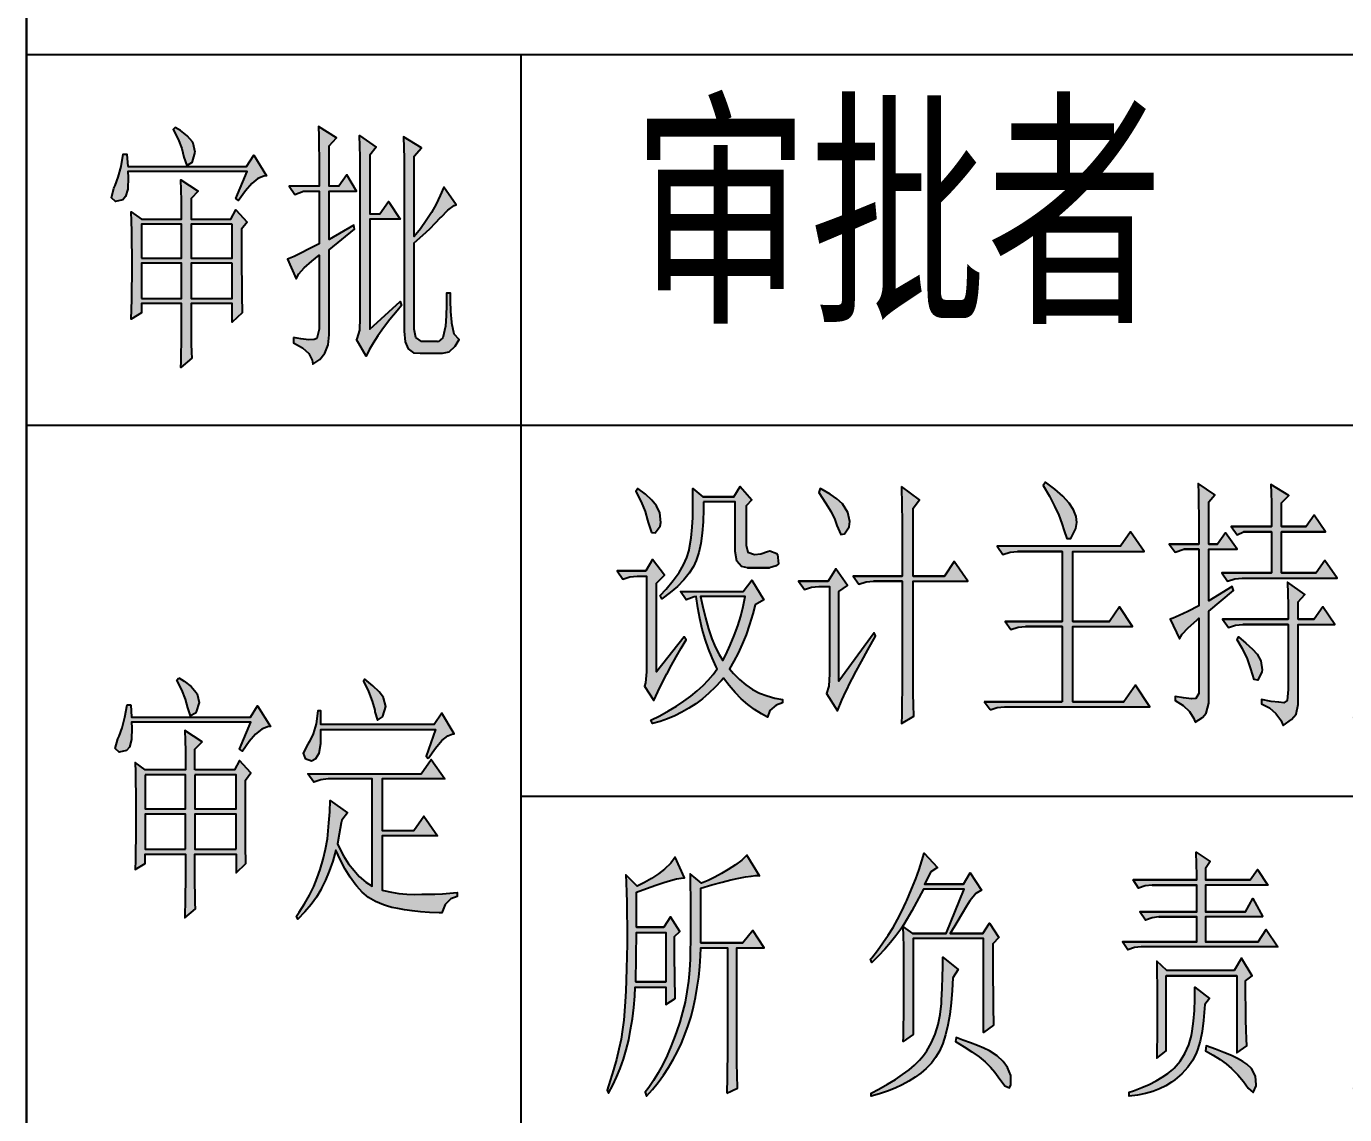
# Model space of a CAD drawing. Header units: inches. Extents: x -1371 to 1516, y -1511 to 602.
# Drawn here: x 665.93 to 687.27, y 42.53 to 60.13 of the extents above; entities that cross this region are included whole.
import ezdxf

# ---------------------------------------------------------------- set-up
doc = ezdxf.new("R2010")
doc.units = ezdxf.units.IN
doc.layers.add('1', color=7, linetype='Continuous')
doc.layers.add('PUB_TEXT', color=7, linetype='Continuous')
doc.styles.add('宋体', font='SimSun.ttf', dxfattribs={"width": 0.7})

msp = doc.modelspace()

# ---------------------------------------------------------------- hatches: boundary and pattern name
at = {"layer": '1'}
h = msp.add_hatch(color=7, dxfattribs=at)
h.paths.add_polyline_path([(676.184, 52.264), (676.133, 52.375), (676.056, 52.468), (675.952, 52.564), (675.83, 52.658), (675.796, 52.608), (675.883, 52.441), (675.946, 52.288), (675.987, 52.146), (675.993, 52.108), (676.048, 51.947), (676.11, 51.941), (676.189, 52.05), (676.203, 52.108)])
h.paths.add_polyline_path([(675.97, 49.691), (675.951, 49.514), (675.935, 49.458), (676.087, 49.225), (676.151, 49.366), (676.222, 49.511), (676.299, 49.66), (676.308, 49.674), (676.372, 49.8), (676.447, 49.934), (676.531, 50.077), (676.611, 50.208), (676.576, 50.258), (676.133, 49.691), (676.133, 51.125), (676.261, 51.258), (676.063, 51.508), (675.959, 51.324), (675.492, 51.324), (675.586, 51.191), (675.701, 51.23), (675.818, 51.241), (675.97, 51.241)])
h.paths.add_polyline_path([(676.659, 51.665), (676.623, 51.544), (676.569, 51.425), (676.495, 51.3), (676.402, 51.168), (676.288, 51.03), (676.192, 50.924), (676.215, 50.875), (676.35, 50.973), (676.469, 51.074), (676.572, 51.179), (676.658, 51.286), (676.728, 51.396), (676.774, 51.491), (676.815, 51.62), (676.848, 51.768), (676.872, 51.935), (676.887, 52.119), (676.891, 52.322), (676.89, 52.441), (677.403, 52.441), (677.403, 51.641), (677.429, 51.484), (677.505, 51.396), (677.601, 51.375), (677.961, 51.376), (678.067, 51.404), (678.103, 51.441), (678.091, 51.589), (678.08, 51.608), (677.966, 51.651), (677.928, 51.641), (677.818, 51.6), (677.718, 51.591), (677.608, 51.627), (677.579, 51.741), (677.579, 52.375), (677.671, 52.474), (677.485, 52.691), (677.38, 52.525), (676.879, 52.525), (676.716, 52.658), (676.716, 52.48), (676.716, 52.302), (676.716, 52.191), (676.71, 52.031), (676.691, 51.857)])
h.paths.add_polyline_path([(677.69, 50.628), (677.729, 50.775), (677.87, 50.858), (677.671, 51.174), (677.532, 50.991), (676.518, 50.991), (676.611, 50.858), (676.741, 50.905), (676.774, 50.908), (676.8, 50.727), (676.832, 50.552), (676.872, 50.383), (676.917, 50.221), (676.971, 50.066), (677.03, 49.917), (677.095, 49.774), (677.112, 49.742), (677.045, 49.649), (676.968, 49.558), (676.883, 49.47), (676.789, 49.384), (676.686, 49.3), (676.575, 49.217), (676.454, 49.137), (676.325, 49.058), (676.186, 48.982), (676.04, 48.908), (676.063, 48.858), (676.187, 48.89), (676.309, 48.932), (676.428, 48.98), (676.543, 49.037), (676.656, 49.102), (676.766, 49.175), (676.873, 49.257), (676.978, 49.346), (677.079, 49.442), (677.179, 49.548), (677.217, 49.591), (677.308, 49.47), (677.403, 49.359), (677.502, 49.257), (677.606, 49.165), (677.714, 49.083), (677.828, 49.011), (677.928, 48.958), (677.967, 49.068), (678.067, 49.151), (678.172, 49.191), (678.172, 49.242), (678.043, 49.265), (677.919, 49.301), (677.8, 49.348), (677.686, 49.408), (677.578, 49.48), (677.476, 49.565), (677.378, 49.662), (677.31, 49.742), (677.384, 49.863), (677.453, 49.996), (677.518, 50.14), (677.58, 50.292), (677.637, 50.455)])
h.paths.add_polyline_path([(677.446, 50.436), (677.389, 50.28), (677.324, 50.123), (677.251, 49.965), (677.205, 49.875), (677.143, 49.97), (677.084, 50.087), (677.028, 50.226), (676.974, 50.385), (676.922, 50.566), (676.873, 50.767), (676.844, 50.908), (677.566, 50.908), (677.535, 50.751), (677.493, 50.594)], flags=16)
h.paths.add_polyline_path([(679.051, 52.488), (678.942, 52.566), (678.814, 52.64), (678.778, 52.658), (678.755, 52.591), (678.868, 52.428), (678.955, 52.282), (679.015, 52.155), (679.047, 52.057), (679.112, 51.915), (679.174, 51.924), (679.248, 52.039), (679.257, 52.125), (679.227, 52.272), (679.14, 52.408)])
h.paths.add_polyline_path([(678.93, 51.074), (678.93, 49.658), (678.917, 49.46), (678.883, 49.341), (679.058, 49.058), (679.13, 49.232), (679.195, 49.373), (679.221, 49.424), (679.25, 49.485), (679.297, 49.578), (679.363, 49.702), (679.448, 49.859), (679.551, 50.048), (679.673, 50.269), (679.676, 50.274), (679.653, 50.324), (679.082, 49.541), (679.082, 50.991), (679.221, 51.091), (679.035, 51.358), (678.906, 51.158), (678.429, 51.158), (678.523, 51.025), (678.639, 51.063), (678.755, 51.074)])
h.paths.add_polyline_path([(680.282, 52.341), (680.387, 52.474), (680.096, 52.691), (680.098, 52.598), (680.1, 52.481), (680.102, 52.34), (680.104, 52.176), (680.105, 51.988), (680.106, 51.777), (680.107, 51.542), (680.107, 51.284), (680.107, 51.241), (679.315, 51.241), (679.407, 51.108), (679.524, 51.146), (679.641, 51.158), (680.107, 51.158), (680.107, 49.674), (680.106, 49.545), (680.105, 49.389), (680.102, 49.206), (680.099, 48.995), (680.096, 48.858), (680.293, 48.975), (680.288, 49.155), (680.284, 49.334), (680.282, 49.509), (680.282, 49.591), (680.282, 51.158), (681.168, 51.158), (680.946, 51.474), (680.794, 51.241), (680.282, 51.241)])
h.paths.add_polyline_path([(682.693, 52.093), (682.729, 51.974), (682.774, 51.847), (682.834, 51.851), (682.908, 51.987), (682.915, 52.008), (682.934, 52.106), (682.923, 52.207), (682.881, 52.312), (682.809, 52.421), (682.707, 52.532), (682.575, 52.647), (682.426, 52.758), (682.391, 52.707), (682.49, 52.534), (682.574, 52.374), (682.642, 52.227)])
h.paths.add_polyline_path([(684.022, 51.641), (683.801, 51.958), (683.638, 51.724), (681.645, 51.724), (681.738, 51.591), (681.854, 51.629), (681.971, 51.641), (682.694, 51.641), (682.694, 50.508), (681.774, 50.508), (681.866, 50.375), (681.983, 50.413), (682.1, 50.424), (682.694, 50.424), (682.694, 49.208), (681.436, 49.208), (681.528, 49.075), (681.645, 49.113), (681.762, 49.125), (684.116, 49.125), (683.883, 49.475), (683.696, 49.208), (682.868, 49.208), (682.868, 50.424), (683.836, 50.424), (683.626, 50.741), (683.463, 50.508), (682.868, 50.508), (682.868, 51.641)])
h.paths.add_polyline_path([(685.071, 52.441), (685.165, 52.557), (684.897, 52.741), (684.9, 52.575), (684.903, 52.405), (684.906, 52.229), (684.907, 52.047), (684.908, 51.86), (684.908, 51.758), (684.43, 51.758), (684.524, 51.625), (684.664, 51.674), (684.908, 51.674), (684.908, 50.758), (684.728, 50.669), (684.59, 50.602), (684.494, 50.56), (684.442, 50.541), (684.593, 50.225), (684.639, 50.3), (684.733, 50.401), (684.873, 50.528), (684.908, 50.558), (684.908, 49.341), (684.861, 49.258), (684.79, 49.255), (684.658, 49.269), (684.524, 49.291), (684.524, 49.225), (684.655, 49.148), (684.756, 49.052), (684.826, 48.937), (684.85, 48.875), (684.968, 48.951), (685.025, 49.024), (685.067, 49.184), (685.071, 49.258), (685.071, 50.674), (685.468, 51.008), (685.445, 51.074), (685.071, 50.841), (685.071, 51.674), (685.526, 51.674), (685.34, 51.941), (685.211, 51.758), (685.071, 51.758)])
h.paths.add_polyline_path([(686.085, 52.042), (685.432, 52.042), (685.526, 51.908), (685.631, 51.958), (686.085, 51.958), (686.085, 51.291), (685.281, 51.291), (685.374, 51.158), (685.49, 51.197), (685.607, 51.208), (687.146, 51.208), (686.947, 51.491), (686.808, 51.291), (686.248, 51.291), (686.248, 51.958), (686.959, 51.958), (686.772, 52.224), (686.644, 52.042), (686.248, 52.042), (686.248, 52.425), (686.365, 52.542), (686.074, 52.724), (686.078, 52.588), (686.082, 52.424), (686.085, 52.229)])
h.paths.add_polyline_path([(686.517, 50.458), (687.11, 50.458), (686.913, 50.741), (686.772, 50.541), (686.517, 50.541), (686.517, 50.824), (686.622, 50.941), (686.342, 51.142), (686.347, 50.956), (686.351, 50.778), (686.353, 50.605), (686.353, 50.541), (685.293, 50.541), (685.386, 50.407), (685.502, 50.447), (685.619, 50.458), (686.353, 50.458), (686.353, 49.408), (686.335, 49.228), (686.284, 49.191), (686.204, 49.198), (686.078, 49.214), (685.922, 49.242), (685.922, 49.174), (686.05, 49.109), (686.155, 49.019), (686.234, 48.907), (686.271, 48.825), (686.405, 48.92), (686.481, 49.006), (686.514, 49.165), (686.517, 49.242)])
h.paths.add_polyline_path([(685.91, 49.871), (685.852, 49.975), (685.775, 50.06), (685.67, 50.157), (685.549, 50.258), (685.526, 50.208), (685.617, 50.063), (685.688, 49.919), (685.739, 49.774), (685.747, 49.742), (685.803, 49.566), (685.864, 49.558), (685.93, 49.692), (685.933, 49.725)], flags=17)
h.paths.add_polyline_path([(688.737, 51.869), (688.743, 51.958), (688.764, 51.743), (688.787, 51.541), (688.811, 51.35), (688.836, 51.173), (688.863, 51.008), (688.891, 50.855), (688.92, 50.715), (688.94, 50.625), (688.983, 50.457), (689.032, 50.294), (689.086, 50.136), (689.147, 49.983), (689.215, 49.834), (689.278, 49.708), (689.352, 49.569), (689.432, 49.436), (689.516, 49.309), (689.607, 49.187), (689.702, 49.072), (689.791, 48.975), (689.863, 49.091), (689.964, 49.168), (690.091, 49.205), (690.117, 49.208), (690.117, 49.291), (690.006, 49.324), (689.897, 49.376), (689.791, 49.449), (689.688, 49.542), (689.587, 49.656), (689.489, 49.789), (689.488, 49.791), (689.406, 49.913), (689.329, 50.042), (689.258, 50.181), (689.191, 50.328), (689.131, 50.483), (689.077, 50.648), (689.027, 50.82), (689.022, 50.841), (688.985, 50.988), (688.951, 51.143), (688.92, 51.303), (688.892, 51.47), (688.867, 51.644), (688.845, 51.826), (688.825, 52.013), (688.809, 52.208), (688.801, 52.324), (688.906, 52.491), (688.567, 52.707), (688.567, 52.531), (688.563, 52.354), (688.557, 52.177), (688.55, 52), (688.54, 51.823), (688.528, 51.646), (688.514, 51.469), (688.498, 51.292), (688.486, 51.174), (688.463, 50.981), (688.434, 50.797), (688.399, 50.621), (688.36, 50.453), (688.314, 50.294), (688.263, 50.143), (688.206, 50.001), (688.148, 49.875), (688.079, 49.745), (688.002, 49.621), (687.919, 49.501), (687.83, 49.386), (687.733, 49.274), (687.63, 49.168), (687.521, 49.067), (687.404, 48.969), (687.39, 48.958), (687.425, 48.891), (687.541, 48.973), (687.653, 49.06), (687.758, 49.154), (687.86, 49.253), (687.957, 49.359), (688.05, 49.471), (688.137, 49.589), (688.195, 49.674), (688.283, 49.818), (688.361, 49.965), (688.431, 50.112), (688.491, 50.263), (688.541, 50.416), (688.583, 50.571), (688.602, 50.657), (688.626, 50.798), (688.649, 50.95), (688.67, 51.112), (688.689, 51.284), (688.707, 51.468), (688.723, 51.663)])
h = msp.add_hatch(color=7, dxfattribs=at)
h.paths.add_polyline_path([(671.256, 46.256), (671.172, 46.371), (671.092, 46.498), (671.016, 46.644), (670.943, 46.808), (670.891, 46.629), (670.834, 46.464), (670.774, 46.319), (670.711, 46.191), (670.698, 46.165), (670.625, 46.048), (670.539, 45.928), (670.44, 45.81), (670.325, 45.69), (670.302, 45.74), (670.346, 45.803), (670.435, 45.938), (670.516, 46.076), (670.583, 46.217), (670.641, 46.358), (670.688, 46.493), (670.737, 46.66), (670.774, 46.824), (670.805, 46.991), (670.828, 47.249), (670.841, 47.429), (670.849, 47.609), (671.131, 47.408), (671.037, 47.291), (671.026, 47.246), (670.993, 47.067), (670.967, 46.908), (670.987, 46.861), (671.063, 46.715), (671.146, 46.584), (671.235, 46.475), (671.318, 46.381), (671.425, 46.287), (671.527, 46.225), (671.527, 47.958), (670.815, 47.958), (670.698, 47.945), (670.583, 47.908), (670.49, 48.041), (672.319, 48.041), (672.483, 48.273), (672.705, 47.958), (671.691, 47.958), (671.691, 47.124), (672.202, 47.124), (672.366, 47.358), (672.588, 47.04), (671.691, 47.04), (671.691, 46.157), (671.714, 46.152), (671.84, 46.126), (671.962, 46.105), (672.087, 46.092), (672.21, 46.089), (672.332, 46.092), (672.413, 46.092), (672.543, 46.094), (672.668, 46.102), (672.788, 46.11), (672.903, 46.123), (672.903, 46.058), (672.804, 46.019), (672.71, 45.925), (672.658, 45.792), (672.611, 45.792), (672.455, 45.8), (672.309, 45.81), (672.176, 45.823), (672.053, 45.839), (671.944, 45.86), (671.845, 45.881), (671.759, 45.907), (671.712, 45.922), (671.584, 45.975), (671.47, 46.042), (671.368, 46.126), (671.282, 46.225)])
h.paths.add_polyline_path([(672.436, 48.291), (672.551, 48.456), (672.655, 48.578), (672.752, 48.656), (672.835, 48.69), (672.856, 48.69), (672.658, 49.024), (672.53, 48.841), (670.698, 48.841), (670.698, 49.058), (670.651, 49.058), (670.62, 48.852), (670.573, 48.688), (670.516, 48.562), (670.49, 48.523), (670.411, 48.375), (670.443, 48.291), (670.544, 48.252), (670.617, 48.291), (670.669, 48.375), (670.696, 48.534), (670.698, 48.758), (672.554, 48.758), (672.4, 48.325)])
h.paths.add_polyline_path([(668.66, 48.106), (668.66, 48.44), (668.775, 48.557), (668.496, 48.74), (668.501, 48.583), (668.506, 48.411), (668.506, 48.106), (667.855, 48.106), (667.691, 48.224), (667.696, 48.07), (667.698, 47.906), (667.701, 47.726), (667.704, 47.533), (667.704, 47.179), (667.701, 46.991), (667.698, 46.814), (667.696, 46.644), (667.691, 46.491), (667.855, 46.59), (667.855, 46.741), (668.506, 46.741), (668.506, 46.287), (668.504, 46.1), (668.501, 45.938), (668.499, 45.8), (668.496, 45.709), (668.671, 45.857), (668.665, 45.951), (668.663, 46.089), (668.66, 46.266), (668.66, 46.741), (669.325, 46.741), (669.325, 46.441), (669.486, 46.59), (669.484, 46.676), (669.481, 46.788), (669.478, 46.928), (669.478, 47.098), (669.476, 47.296), (669.476, 47.94), (669.567, 48.057), (669.382, 48.258), (669.301, 48.106)])
h.paths.add_polyline_path([(668.66, 48.023), (668.66, 47.473), (669.325, 47.473), (669.325, 48.023)], flags=16)
h.paths.add_polyline_path([(667.855, 48.023), (667.855, 47.473), (668.506, 47.473), (668.506, 48.023)], flags=16)
h.paths.add_polyline_path([(669.325, 46.824), (669.325, 47.39), (668.66, 47.39), (668.66, 46.824)], flags=16)
h.paths.add_polyline_path([(668.506, 46.824), (668.506, 47.39), (667.855, 47.39), (667.855, 46.824)], flags=16)
h.paths.add_polyline_path([(667.62, 49.157), (667.633, 48.959), (669.557, 48.959), (669.674, 49.141), (669.882, 48.807), (669.835, 48.802), (669.742, 48.763), (669.643, 48.682), (669.538, 48.565), (669.429, 48.409), (669.382, 48.44), (669.567, 48.875), (667.633, 48.875), (667.639, 48.784), (667.633, 48.594), (667.599, 48.474), (667.553, 48.419), (667.435, 48.39), (667.37, 48.45), (667.412, 48.607), (667.433, 48.648), (667.482, 48.787), (667.526, 48.956), (667.563, 49.157)])
h.paths.add_polyline_path([(668.402, 49.592), (668.488, 49.54), (668.598, 49.454), (668.681, 49.357), (668.694, 49.336), (668.728, 49.193), (668.681, 49.042), (668.671, 49.021), (668.59, 48.977), (668.543, 49.107), (668.509, 49.248), (668.449, 49.402), (668.368, 49.558)])
h.paths.add_polyline_path([(671.701, 48.974), (671.751, 49.131), (671.714, 49.271), (671.712, 49.274), (671.644, 49.368), (671.542, 49.467), (671.41, 49.574), (671.386, 49.54), (671.47, 49.373), (671.529, 49.217), (671.569, 49.073), (671.574, 49.042), (671.615, 48.909), (671.694, 48.961)])
h = msp.add_hatch(color=7, dxfattribs=at)
h.paths.add_polyline_path([(676.424, 45.25), (676.424, 45.408), (676.51, 45.491), (676.359, 45.725), (676.25, 45.558), (675.807, 45.558), (675.807, 46.124), (675.97, 46.187), (676.117, 46.24), (676.247, 46.283), (676.359, 46.317), (676.454, 46.34), (676.53, 46.354), (676.586, 46.357), (676.434, 46.691), (676.361, 46.596), (676.262, 46.501), (676.164, 46.425), (676.047, 46.348), (675.938, 46.284), (675.838, 46.234), (675.817, 46.224), (675.634, 46.408), (675.64, 46.277), (675.645, 46.129), (675.649, 45.962), (675.652, 45.779), (675.655, 45.577), (675.656, 45.357), (675.656, 45.291), (675.651, 45.085), (675.647, 44.889), (675.64, 44.702), (675.632, 44.526), (675.623, 44.358), (675.612, 44.201), (675.601, 44.058), (675.582, 43.905), (675.556, 43.748), (675.523, 43.586), (675.482, 43.421), (675.436, 43.251), (675.382, 43.077), (675.33, 42.925), (675.353, 42.874), (675.422, 43.002), (675.485, 43.136), (675.543, 43.276), (675.594, 43.423), (675.64, 43.577), (675.68, 43.737), (675.712, 43.904), (675.74, 44.078), (675.762, 44.258), (675.778, 44.444), (675.786, 44.591), (676.283, 44.591), (676.283, 44.307), (676.434, 44.408), (676.431, 44.518), (676.428, 44.656), (676.426, 44.824), (676.424, 45.022)])
h.paths.add_polyline_path([(675.807, 45.475), (676.283, 45.475), (676.283, 44.674), (675.796, 44.674)], flags=16)
h.paths.add_polyline_path([(676.846, 46.191), (677.028, 46.243), (677.191, 46.288), (677.336, 46.324), (677.463, 46.353), (677.571, 46.375), (677.661, 46.388), (677.731, 46.395), (677.796, 46.393), (677.592, 46.724), (677.514, 46.645), (677.411, 46.567), (677.289, 46.491), (677.184, 46.427), (677.076, 46.369), (676.964, 46.318), (676.856, 46.274), (676.673, 46.425), (676.677, 46.237), (676.681, 46.053), (676.682, 45.871), (676.683, 45.693), (676.682, 45.517), (676.68, 45.344), (676.676, 45.173), (676.673, 45.041), (676.663, 44.862), (676.646, 44.687), (676.622, 44.516), (676.592, 44.348), (676.553, 44.184), (676.508, 44.024), (676.456, 43.867), (676.434, 43.808), (676.369, 43.64), (676.302, 43.484), (676.231, 43.338), (676.158, 43.204), (676.083, 43.08), (676.006, 42.968), (675.947, 42.891), (675.969, 42.825), (676.067, 42.934), (676.159, 43.048), (676.246, 43.167), (676.326, 43.29), (676.401, 43.417), (676.47, 43.548), (676.534, 43.684), (676.591, 43.823), (676.643, 43.967), (676.689, 44.116), (676.728, 44.269), (676.763, 44.425), (676.791, 44.587), (676.813, 44.752), (676.83, 44.922), (676.841, 45.097), (676.846, 45.225), (677.279, 45.225), (677.279, 43.791), (677.278, 43.626), (677.277, 43.456), (677.274, 43.278), (677.272, 43.095), (677.268, 42.905), (677.267, 42.874), (677.441, 42.958), (677.435, 43.17), (677.432, 43.353), (677.43, 43.508), (677.43, 43.558), (677.43, 45.225), (677.873, 45.225), (677.69, 45.507), (677.527, 45.308), (676.846, 45.308)])
h.paths.add_polyline_path([(680.287, 45.375), (681.423, 45.375), (681.423, 43.858), (681.585, 43.974), (681.583, 44.069), (681.58, 44.189), (681.578, 44.335), (681.577, 44.507), (681.576, 44.706), (681.575, 44.93), (681.575, 45.181), (681.575, 45.291), (681.672, 45.391), (681.52, 45.624), (681.412, 45.458), (680.882, 45.458), (680.989, 45.636), (681.077, 45.784), (681.149, 45.9), (681.202, 45.984), (681.206, 45.991), (681.301, 46.104), (681.39, 46.158), (681.206, 46.441), (681.099, 46.258), (680.47, 46.258), (680.568, 46.458), (680.676, 46.524), (680.46, 46.758), (680.425, 46.635), (680.38, 46.496), (680.325, 46.343), (680.259, 46.175), (680.182, 45.992), (680.167, 45.958), (680.103, 45.821), (680.033, 45.687), (679.958, 45.556), (679.879, 45.429), (679.795, 45.305), (679.707, 45.184), (679.614, 45.066), (679.594, 45.041), (679.616, 44.991), (679.725, 45.099), (679.825, 45.206), (679.919, 45.314), (680.005, 45.422), (680.083, 45.529), (680.116, 45.579), (680.187, 45.697), (680.262, 45.827), (680.337, 45.963), (680.414, 46.106), (680.449, 46.174), (681.109, 46.174), (680.817, 45.458), (680.276, 45.458), (680.125, 45.567), (680.128, 45.421), (680.131, 45.248), (680.134, 45.07), (680.135, 44.889), (680.135, 44.704), (680.135, 44.674), (680.135, 44.492), (680.134, 44.311), (680.132, 44.133), (680.129, 43.957), (680.126, 43.784), (680.124, 43.708), (680.287, 43.824)])
h.paths.add_polyline_path([(680.809, 43.817), (680.848, 43.973), (680.879, 44.145), (680.902, 44.334), (680.917, 44.538), (680.925, 44.741), (681.012, 44.875), (680.763, 45.074), (680.762, 44.924), (680.758, 44.757), (680.752, 44.573), (680.743, 44.372), (680.742, 44.324), (680.721, 44.148), (680.687, 43.984), (680.639, 43.83), (680.577, 43.686), (680.503, 43.558), (680.45, 43.482), (680.385, 43.406), (680.307, 43.329), (680.217, 43.252), (680.114, 43.175), (679.999, 43.097), (679.87, 43.019), (679.731, 42.94), (679.605, 42.874), (679.605, 42.825), (679.741, 42.864), (679.871, 42.908), (679.993, 42.956), (680.108, 43.009), (680.215, 43.068), (680.315, 43.131), (680.408, 43.199), (680.493, 43.272), (680.579, 43.358), (680.648, 43.449), (680.709, 43.555), (680.763, 43.678)])
h.paths.add_polyline_path([(681.644, 43.477), (681.52, 43.558), (681.426, 43.6), (681.323, 43.643), (681.211, 43.688), (681.089, 43.734), (680.979, 43.775), (680.969, 43.708), (681.109, 43.625), (681.236, 43.543), (681.35, 43.461), (681.449, 43.379), (681.536, 43.297), (681.608, 43.214), (681.661, 43.141), (681.77, 42.991), (681.841, 42.959), (681.866, 43.008), (681.866, 43.158), (681.813, 43.291), (681.742, 43.388)])
h.paths.add_polyline_path([(684.81, 43.408), (684.87, 43.532), (684.886, 43.575), (684.927, 43.715), (684.96, 43.874), (684.985, 44.049), (685.001, 44.244), (685.005, 44.307), (685.08, 44.408), (684.842, 44.591), (684.843, 44.396), (684.837, 44.212), (684.823, 44.04), (684.801, 43.879), (684.788, 43.808), (684.744, 43.656), (684.682, 43.518), (684.604, 43.393), (684.508, 43.281), (684.485, 43.258), (684.407, 43.192), (684.317, 43.131), (684.217, 43.072), (684.105, 43.016), (683.983, 42.964), (683.85, 42.914), (683.782, 42.891), (683.782, 42.825), (683.917, 42.843), (684.044, 42.87), (684.163, 42.903), (684.272, 42.945), (684.372, 42.994), (684.464, 43.051), (684.518, 43.092), (684.634, 43.188), (684.731, 43.294)])
h.paths.add_polyline_path([(685.686, 43.341), (685.62, 43.387), (685.536, 43.434), (685.434, 43.483), (685.315, 43.534), (685.178, 43.587), (685.026, 43.641), (685.016, 43.558), (685.139, 43.49), (685.251, 43.42), (685.35, 43.349), (685.437, 43.275), (685.438, 43.275), (685.541, 43.171), (685.632, 43.064), (685.708, 42.958), (685.787, 42.887), (685.836, 42.995), (685.838, 43.008), (685.827, 43.15), (685.759, 43.273)])
h.paths.add_polyline_path([(685.665, 44.691), (685.773, 44.775), (685.6, 45.058), (685.481, 44.858), (684.388, 44.858), (684.226, 45.008), (684.23, 44.812), (684.234, 44.627), (684.235, 44.455), (684.236, 44.294), (684.236, 44.275), (684.236, 44.125), (684.234, 43.96), (684.232, 43.78), (684.228, 43.585), (684.226, 43.442), (684.377, 43.558), (684.377, 44.775), (685.524, 44.775), (685.524, 43.525), (685.686, 43.641), (685.68, 43.755), (685.674, 43.896), (685.67, 44.061), (685.667, 44.253), (685.665, 44.47)])
h.paths.add_polyline_path([(685.016, 46.241), (686.022, 46.241), (685.859, 46.491), (685.74, 46.325), (685.016, 46.325), (685.016, 46.508), (685.092, 46.624), (684.864, 46.774), (684.871, 46.577), (684.874, 46.405), (684.875, 46.325), (683.847, 46.325), (683.933, 46.191), (684.041, 46.229), (684.15, 46.241), (684.875, 46.241), (684.875, 45.808), (683.955, 45.808), (684.042, 45.674), (684.15, 45.713), (684.258, 45.725), (684.875, 45.725), (684.875, 45.324), (683.673, 45.324), (683.76, 45.191), (683.868, 45.23), (683.976, 45.241), (686.185, 45.241), (686, 45.524), (685.87, 45.324), (685.016, 45.324), (685.016, 45.725), (685.946, 45.725), (685.783, 46.024), (685.665, 45.808), (685.016, 45.808)])
h.paths.add_polyline_path([(688.801, 46.324), (688.906, 46.491), (688.567, 46.707), (688.567, 46.531), (688.563, 46.354), (688.557, 46.177), (688.55, 46), (688.54, 45.823), (688.528, 45.646), (688.514, 45.469), (688.498, 45.292), (688.486, 45.174), (688.463, 44.981), (688.434, 44.797), (688.399, 44.621), (688.36, 44.453), (688.314, 44.294), (688.263, 44.143), (688.206, 44.001), (688.148, 43.875), (688.079, 43.745), (688.002, 43.621), (687.919, 43.501), (687.83, 43.386), (687.733, 43.274), (687.63, 43.168), (687.521, 43.067), (687.404, 42.969), (687.39, 42.958), (687.425, 42.891), (687.541, 42.973), (687.653, 43.06), (687.758, 43.154), (687.86, 43.253), (687.957, 43.359), (688.05, 43.471), (688.137, 43.589), (688.195, 43.674), (688.283, 43.818), (688.361, 43.965), (688.431, 44.112), (688.491, 44.263), (688.541, 44.416), (688.583, 44.571), (688.602, 44.657), (688.626, 44.798), (688.649, 44.95), (688.67, 45.112), (688.689, 45.284), (688.707, 45.468), (688.723, 45.663), (688.737, 45.869), (688.743, 45.958), (688.764, 45.743), (688.787, 45.541), (688.811, 45.35), (688.836, 45.173), (688.863, 45.008), (688.891, 44.855), (688.92, 44.715), (688.94, 44.625), (688.983, 44.457), (689.032, 44.294), (689.086, 44.136), (689.147, 43.983), (689.215, 43.834), (689.278, 43.708), (689.352, 43.569), (689.432, 43.436), (689.516, 43.309), (689.607, 43.187), (689.702, 43.072), (689.791, 42.975), (689.863, 43.091), (689.964, 43.168), (690.091, 43.205), (690.117, 43.208), (690.117, 43.291), (690.006, 43.324), (689.897, 43.376), (689.791, 43.449), (689.688, 43.542), (689.587, 43.656), (689.489, 43.789), (689.488, 43.791), (689.406, 43.913), (689.329, 44.042), (689.258, 44.181), (689.191, 44.328), (689.131, 44.483), (689.077, 44.648), (689.027, 44.82), (689.022, 44.841), (688.985, 44.988), (688.951, 45.143), (688.92, 45.303), (688.892, 45.47), (688.867, 45.644), (688.845, 45.826), (688.825, 46.013), (688.809, 46.208)])
at = {"layer": 'PUB_TEXT'}
h = msp.add_hatch(color=7, dxfattribs=at)
h.paths.add_polyline_path([(668.632, 58.245), (668.619, 58.266), (668.536, 58.363), (668.426, 58.449), (668.34, 58.501), (668.306, 58.467), (668.387, 58.31), (668.447, 58.159), (668.481, 58.016), (668.528, 57.886), (668.609, 57.93), (668.619, 57.951), (668.666, 58.102)])
h.paths.add_polyline_path([(669.612, 58.05), (669.495, 57.867), (667.572, 57.867), (667.559, 58.068), (667.501, 58.068), (667.465, 57.865), (667.42, 57.695), (667.371, 57.56), (667.35, 57.518), (667.308, 57.359), (667.373, 57.299), (667.491, 57.328), (667.538, 57.383), (667.572, 57.503), (667.577, 57.693), (667.572, 57.784), (669.505, 57.784), (669.32, 57.351), (669.367, 57.318), (669.477, 57.474), (669.581, 57.591), (669.68, 57.672), (669.774, 57.711), (669.821, 57.716)])
h.paths.add_polyline_path([(669.505, 56.966), (669.32, 57.166), (669.239, 57.018), (668.598, 57.018), (668.598, 57.351), (668.713, 57.466), (668.434, 57.651), (668.439, 57.492), (668.445, 57.32), (668.445, 57.018), (667.793, 57.018), (667.629, 57.132), (667.634, 56.981), (667.637, 56.815), (667.639, 56.635), (667.642, 56.444), (667.642, 56.087), (667.639, 55.9), (667.637, 55.723), (667.634, 55.556), (667.629, 55.399), (667.793, 55.501), (667.793, 55.65), (668.445, 55.65), (668.445, 55.196), (668.442, 55.008), (668.439, 54.847), (668.437, 54.709), (668.434, 54.618), (668.609, 54.766), (668.604, 54.863), (668.601, 54.998), (668.598, 55.175), (668.598, 55.65), (669.263, 55.65), (669.263, 55.35), (669.425, 55.501), (669.422, 55.584), (669.419, 55.697), (669.417, 55.837), (669.417, 56.007), (669.414, 56.205), (669.414, 56.851)])
h.paths.add_polyline_path([(669.263, 56.385), (668.598, 56.385), (668.598, 56.934), (669.263, 56.934)], flags=16)
h.paths.add_polyline_path([(669.263, 56.301), (669.263, 55.733), (668.598, 55.733), (668.598, 56.301)], flags=16)
h.paths.add_polyline_path([(668.445, 56.385), (667.793, 56.385), (667.793, 56.934), (668.445, 56.934)], flags=16)
h.paths.add_polyline_path([(668.445, 56.301), (668.445, 55.733), (667.793, 55.733), (667.793, 56.301)], flags=16)
h.paths.add_polyline_path([(671.244, 56.851), (671.231, 56.916), (670.834, 56.684), (670.834, 57.466), (671.277, 57.466), (671.116, 57.734), (670.988, 57.549), (670.834, 57.549), (670.834, 58.201), (670.952, 58.334), (670.66, 58.516), (670.665, 58.36), (670.668, 58.193), (670.67, 58.016), (670.67, 57.831), (670.673, 57.638), (670.673, 57.549), (670.183, 57.549), (670.277, 57.417), (670.415, 57.466), (670.673, 57.466), (670.673, 56.616), (670.509, 56.533), (670.373, 56.465), (670.264, 56.413), (670.183, 56.377), (670.159, 56.366), (670.3, 56.051), (670.344, 56.129), (670.428, 56.226), (670.55, 56.335), (670.673, 56.434), (670.673, 55.233), (670.634, 55.084), (670.589, 55.066), (670.503, 55.063), (670.373, 55.079), (670.253, 55.1), (670.253, 55.016), (670.399, 54.936), (670.501, 54.842), (670.556, 54.735), (670.566, 54.667), (670.681, 54.743), (670.761, 54.847), (670.814, 54.98), (670.834, 55.144), (670.834, 56.517)])
h.paths.add_polyline_path([(671.489, 57.018), (671.979, 57.018), (671.791, 57.299), (671.65, 57.101), (671.489, 57.101), (671.489, 58.05), (671.593, 58.183), (671.324, 58.368), (671.33, 58.198), (671.335, 58.024), (671.337, 57.841), (671.337, 55.418), (671.33, 55.217), (671.288, 55.081), (671.277, 55.066), (671.431, 54.8), (671.481, 54.902), (671.543, 55.011), (671.619, 55.128), (671.71, 55.256), (671.814, 55.392), (671.932, 55.535), (672.002, 55.616), (671.979, 55.683), (671.489, 55.233)])
h.paths.add_polyline_path([(672.346, 56.755), (672.461, 56.861), (672.554, 56.955), (672.63, 57.036), (672.643, 57.049), (672.753, 57.161), (672.857, 57.237), (672.888, 57.25), (672.69, 57.534), (672.63, 57.396), (672.562, 57.258), (672.487, 57.125), (672.403, 56.992), (672.309, 56.861), (672.21, 56.734), (672.21, 58.034), (672.328, 58.167), (672.036, 58.35), (672.046, 57.995), (672.049, 57.818), (672.049, 55.201), (672.062, 55.029), (672.111, 54.915), (672.2, 54.855), (672.304, 54.85), (672.667, 54.85), (672.776, 54.87), (672.872, 54.959), (672.935, 55.066), (672.854, 55.157), (672.818, 55.332), (672.818, 55.35), (672.802, 55.519), (672.794, 55.699), (672.794, 55.816), (672.734, 55.816), (672.732, 55.631), (672.726, 55.454), (672.713, 55.285), (672.672, 55.097), (672.599, 55.032), (672.583, 55.035), (672.328, 55.035), (672.234, 55.102), (672.21, 55.233), (672.21, 56.635)])

# ---------------------------------------------------------------- linework, layer by layer
at = {"color": 7}
for points in [[(668.666, 58.102), (668.632, 58.245), (668.619, 58.266), (668.536, 58.363), (668.426, 58.449), (668.34, 58.501), (668.306, 58.467), (668.387, 58.31), (668.447, 58.159), (668.481, 58.016), (668.528, 57.886), (668.609, 57.93), (668.619, 57.951)], [(670.253, 55.1), (670.253, 55.016), (670.399, 54.936), (670.501, 54.842), (670.556, 54.735), (670.566, 54.667), (670.681, 54.743), (670.761, 54.847), (670.814, 54.98), (670.834, 55.144), (670.834, 56.517), (671.244, 56.851), (671.231, 56.916), (670.834, 56.684), (670.834, 57.466), (671.277, 57.466), (671.116, 57.734), (670.988, 57.549), (670.834, 57.549), (670.834, 58.201), (670.952, 58.334), (670.66, 58.516), (670.665, 58.36), (670.668, 58.193), (670.67, 58.016), (670.67, 57.831), (670.673, 57.638), (670.673, 57.549), (670.183, 57.549), (670.277, 57.417), (670.415, 57.466), (670.673, 57.466), (670.673, 56.616), (670.509, 56.533), (670.373, 56.465), (670.264, 56.413), (670.183, 56.377), (670.159, 56.366), (670.3, 56.051), (670.344, 56.129), (670.428, 56.226), (670.55, 56.335), (670.673, 56.434), (670.673, 55.233), (670.634, 55.084), (670.589, 55.066), (670.503, 55.063), (670.373, 55.079)], [(671.543, 55.011), (671.481, 54.902), (671.431, 54.8), (671.277, 55.066), (671.288, 55.081), (671.33, 55.217), (671.337, 55.418), (671.337, 57.841), (671.335, 58.024), (671.33, 58.198), (671.324, 58.368), (671.593, 58.183), (671.489, 58.05), (671.489, 57.101), (671.65, 57.101), (671.791, 57.299), (671.979, 57.018), (671.489, 57.018), (671.489, 55.233), (671.979, 55.683), (672.002, 55.616), (671.932, 55.535), (671.814, 55.392), (671.71, 55.256), (671.619, 55.128)], [(672.599, 55.032), (672.583, 55.035), (672.328, 55.035), (672.234, 55.102), (672.21, 55.233), (672.21, 56.635), (672.346, 56.755), (672.461, 56.861), (672.554, 56.955), (672.63, 57.036), (672.643, 57.049), (672.753, 57.161), (672.857, 57.237), (672.888, 57.25), (672.69, 57.534), (672.63, 57.396), (672.562, 57.258), (672.487, 57.125), (672.403, 56.992), (672.309, 56.861), (672.21, 56.734), (672.21, 58.034), (672.328, 58.167), (672.036, 58.35), (672.046, 57.995), (672.049, 57.818), (672.049, 55.201), (672.062, 55.029), (672.111, 54.915), (672.2, 54.855), (672.304, 54.85), (672.667, 54.85), (672.776, 54.87), (672.872, 54.959), (672.935, 55.066), (672.854, 55.157), (672.818, 55.332), (672.818, 55.35), (672.802, 55.519), (672.794, 55.699), (672.794, 55.816), (672.734, 55.816), (672.732, 55.631), (672.726, 55.454), (672.713, 55.285), (672.672, 55.097)], [(667.572, 57.867), (669.495, 57.867), (669.612, 58.05), (669.821, 57.716), (669.774, 57.711), (669.68, 57.672), (669.581, 57.591), (669.477, 57.474), (669.367, 57.318), (669.32, 57.351), (669.505, 57.784), (667.572, 57.784), (667.577, 57.693), (667.572, 57.503), (667.538, 57.383), (667.491, 57.328), (667.373, 57.299), (667.308, 57.359), (667.35, 57.518), (667.371, 57.56), (667.42, 57.695), (667.465, 57.865), (667.501, 58.068), (667.559, 58.068)], [(669.422, 55.584), (669.425, 55.501), (669.263, 55.35), (669.263, 55.65), (668.598, 55.65), (668.598, 55.175), (668.601, 54.998), (668.604, 54.863), (668.609, 54.766), (668.434, 54.618), (668.437, 54.709), (668.439, 54.847), (668.442, 55.008), (668.445, 55.196), (668.445, 55.65), (667.793, 55.65), (667.793, 55.501), (667.629, 55.399), (667.634, 55.556), (667.637, 55.723), (667.639, 55.9), (667.642, 56.087), (667.642, 56.444), (667.639, 56.635), (667.637, 56.815), (667.634, 56.981), (667.629, 57.132), (667.793, 57.018), (668.445, 57.018), (668.445, 57.32), (668.439, 57.492), (668.434, 57.651), (668.713, 57.466), (668.598, 57.351), (668.598, 57.018), (669.239, 57.018), (669.32, 57.166), (669.505, 56.966), (669.414, 56.851), (669.414, 56.205), (669.417, 56.007), (669.417, 55.837), (669.419, 55.697)], [(667.793, 56.385), (668.445, 56.385), (668.445, 56.934), (667.793, 56.934)], [(669.263, 56.934), (668.598, 56.934), (668.598, 56.385), (669.263, 56.385)], [(667.793, 55.733), (668.445, 55.733), (668.445, 56.301), (667.793, 56.301)], [(669.263, 56.301), (668.598, 56.301), (668.598, 55.733), (669.263, 55.733)]]:
    msp.add_lwpolyline(points, close=True, dxfattribs=at)
at = {"layer": '1', "color": 7, "ltscale": 0.8}
msp.add_line((665.932, 91.681), (665.932, 52.073), dxfattribs=at)
at = {"layer": '1', "color": 7}
for p, q in [((665.932, 53.681), (727.932, 53.681)), ((676.879, 52.525), (676.879, 52.525)), ((685.631, 51.958), (686.085, 51.958)), ((686.085, 51.958), (685.631, 51.958)), ((682.694, 51.641), (681.971, 51.641)), ((682.694, 51.641), (681.971, 51.641)), ((684.908, 51.674), (684.664, 51.674)), ((684.908, 51.674), (684.664, 51.674)), ((678.429, 51.158), (678.429, 51.158)), ((680.107, 51.158), (679.641, 51.158)), ((680.107, 51.158), (679.641, 51.158)), ((682.694, 50.424), (682.1, 50.424)), ((682.694, 50.424), (682.1, 50.424)), ((686.353, 50.458), (685.619, 50.458)), ((686.353, 50.458), (685.619, 50.458)), ((679.082, 49.541), (679.082, 49.541)), ((681.436, 49.208), (682.694, 49.208)), ((682.694, 49.208), (681.436, 49.208)), ((682.694, 49.208), (681.436, 49.208)), ((681.528, 49.075), (681.436, 49.208)), ((681.436, 49.208), (681.436, 49.208)), ((686.284, 49.191), (686.284, 49.191)), ((673.932, 47.681), (727.932, 47.681)), ((680.47, 46.258), (680.47, 46.258))]:
    msp.add_line(p, q, dxfattribs=at)
for points in [[(665.932, 91.681), (665.932, 17.681)], [(665.932, 59.681), (845.932, 59.681)], [(673.932, 59.681), (673.932, 17.681)], [(681.528, 49.075), (681.645, 49.113), (681.762, 49.125), (684.116, 49.125), (683.883, 49.475), (683.696, 49.208), (682.868, 49.208), (683.696, 49.208), (682.868, 49.208), (682.868, 50.424), (683.836, 50.424), (683.626, 50.741), (683.463, 50.508), (682.868, 50.508), (683.463, 50.508), (682.868, 50.508), (682.868, 51.641), (684.022, 51.641), (683.801, 51.958), (683.638, 51.724), (681.645, 51.724), (681.738, 51.591), (681.854, 51.629), (681.971, 51.641), (682.694, 51.641), (682.694, 50.508), (681.774, 50.508), (682.694, 50.508), (681.774, 50.508), (681.774, 50.508), (681.866, 50.375), (681.983, 50.413), (682.1, 50.424), (682.694, 50.424), (682.694, 49.208)]]:
    msp.add_lwpolyline(points, dxfattribs=at)
for points in [[(665.932, 75.681), (845.932, 75.681), (845.932, 17.681), (665.932, 17.681)], [(682.729, 51.974), (682.774, 51.847), (682.834, 51.851), (682.908, 51.987), (682.915, 52.008), (682.934, 52.106), (682.923, 52.207), (682.881, 52.312), (682.809, 52.421), (682.707, 52.532), (682.575, 52.647), (682.426, 52.758), (682.391, 52.707), (682.49, 52.534), (682.574, 52.374), (682.642, 52.227), (682.693, 52.093)], [(684.85, 48.875), (684.968, 48.951), (685.025, 49.024), (685.067, 49.184), (685.071, 49.258), (685.071, 50.674), (685.468, 51.008), (685.445, 51.074), (685.071, 50.841), (685.071, 51.674), (685.526, 51.674), (685.34, 51.941), (685.211, 51.758), (685.071, 51.758), (685.211, 51.758), (685.071, 51.758), (685.071, 52.441), (685.165, 52.557), (684.897, 52.741), (684.9, 52.575), (684.903, 52.405), (684.906, 52.229), (684.907, 52.047), (684.908, 51.86), (684.908, 51.758), (684.43, 51.758), (684.908, 51.758), (684.43, 51.758), (684.43, 51.758), (684.524, 51.625), (684.664, 51.674), (684.908, 51.674), (684.908, 50.758), (684.728, 50.669), (684.59, 50.602), (684.494, 50.56), (684.442, 50.541), (684.593, 50.225), (684.639, 50.3), (684.733, 50.401), (684.873, 50.528), (684.908, 50.558), (684.908, 49.341), (684.861, 49.258), (684.79, 49.255), (684.79, 49.255), (684.658, 49.269), (684.524, 49.291), (684.524, 49.225), (684.655, 49.148), (684.756, 49.052), (684.826, 48.937)], [(686.248, 51.958), (686.959, 51.958), (686.248, 51.958), (686.959, 51.958), (686.248, 51.958), (686.959, 51.958), (686.772, 52.224), (686.644, 52.042), (686.248, 52.042), (686.644, 52.042), (686.248, 52.042), (686.248, 52.425), (686.365, 52.542), (686.074, 52.724), (686.078, 52.588), (686.082, 52.424), (686.085, 52.229), (686.085, 52.042), (685.432, 52.042), (686.085, 52.042), (685.432, 52.042), (685.432, 52.042), (685.526, 51.908), (685.631, 51.958), (686.085, 51.958), (686.085, 51.291), (685.281, 51.291), (686.085, 51.291), (685.281, 51.291), (685.281, 51.291), (685.374, 51.158), (685.49, 51.197), (685.607, 51.208), (687.146, 51.208), (686.947, 51.491), (686.808, 51.291), (686.248, 51.291), (686.808, 51.291), (686.248, 51.291)], [(676.048, 51.947), (676.11, 51.941), (676.189, 52.05), (676.203, 52.108), (676.184, 52.264), (676.133, 52.375), (676.056, 52.468), (675.952, 52.564), (675.83, 52.658), (675.796, 52.608), (675.883, 52.441), (675.946, 52.288), (675.987, 52.146), (675.993, 52.108)], [(676.89, 52.441), (676.891, 52.322), (676.887, 52.119), (676.872, 51.935), (676.848, 51.768), (676.815, 51.62), (676.774, 51.491), (676.728, 51.396), (676.658, 51.286), (676.572, 51.179), (676.469, 51.074), (676.35, 50.973), (676.215, 50.875), (676.192, 50.924), (676.288, 51.03), (676.402, 51.168), (676.495, 51.3), (676.569, 51.425), (676.623, 51.544), (676.657, 51.658), (676.66, 51.669), (676.691, 51.857), (676.71, 52.031), (676.716, 52.191), (676.716, 52.302), (676.716, 52.48), (676.716, 52.658), (676.879, 52.525), (677.38, 52.525), (676.879, 52.525), (677.38, 52.525), (677.485, 52.691), (677.671, 52.474), (677.579, 52.375), (677.579, 51.741), (677.608, 51.627), (677.718, 51.591), (677.818, 51.6), (677.928, 51.641), (677.966, 51.651), (678.08, 51.608), (678.091, 51.589), (678.103, 51.441), (678.067, 51.404), (677.961, 51.376), (677.601, 51.375), (677.788, 51.375), (677.961, 51.376), (677.601, 51.375), (677.505, 51.396), (677.429, 51.484), (677.403, 51.641), (677.403, 52.441)], [(679.047, 52.057), (679.112, 51.915), (679.174, 51.924), (679.248, 52.039), (679.257, 52.125), (679.227, 52.272), (679.14, 52.408), (679.051, 52.488), (678.942, 52.566), (678.814, 52.64), (678.778, 52.658), (678.755, 52.591), (678.868, 52.428), (678.955, 52.282), (679.015, 52.155)], [(680.096, 52.691), (680.098, 52.598), (680.1, 52.481), (680.102, 52.34), (680.104, 52.176), (680.105, 51.988), (680.106, 51.777), (680.107, 51.542), (680.107, 51.284), (680.107, 51.241), (679.315, 51.241), (680.107, 51.241), (679.315, 51.241), (679.315, 51.241), (679.407, 51.108), (679.524, 51.146), (679.641, 51.158), (680.107, 51.158), (680.107, 49.674), (680.106, 49.545), (680.105, 49.389), (680.102, 49.206), (680.099, 48.995), (680.096, 48.858), (680.293, 48.975), (680.288, 49.155), (680.284, 49.334), (680.282, 49.509), (680.282, 49.591), (680.282, 51.158), (681.168, 51.158), (680.946, 51.474), (680.794, 51.241), (680.282, 51.241), (680.794, 51.241), (680.282, 51.241), (680.282, 52.341), (680.387, 52.474)], [(676.222, 49.511), (676.299, 49.66), (676.308, 49.674), (676.372, 49.8), (676.447, 49.934), (676.531, 50.077), (676.611, 50.208), (676.576, 50.258), (676.133, 49.691), (676.133, 51.125), (676.261, 51.258), (676.063, 51.508), (675.959, 51.324), (675.492, 51.324), (675.959, 51.324), (675.492, 51.324), (675.492, 51.324), (675.586, 51.191), (675.701, 51.23), (675.818, 51.241), (675.97, 51.241), (675.97, 49.691), (675.97, 49.691), (675.951, 49.514), (675.935, 49.458), (676.087, 49.225), (676.151, 49.366)], [(678.906, 51.158), (678.429, 51.158), (678.906, 51.158), (678.429, 51.158), (678.523, 51.025), (678.639, 51.063), (678.755, 51.074), (678.93, 51.074), (678.93, 49.658), (678.917, 49.46), (678.883, 49.341), (679.058, 49.058), (679.13, 49.232), (679.195, 49.373), (679.221, 49.424), (679.25, 49.485), (679.297, 49.578), (679.363, 49.702), (679.448, 49.859), (679.551, 50.048), (679.673, 50.269), (679.676, 50.274), (679.653, 50.324), (679.082, 49.541), (679.082, 50.991), (679.221, 51.091), (679.035, 51.358)], [(677.476, 49.565), (677.578, 49.48), (677.686, 49.408), (677.8, 49.348), (677.919, 49.301), (678.043, 49.265), (678.172, 49.242), (678.172, 49.191), (678.067, 49.151), (677.967, 49.068), (677.928, 48.958), (677.828, 49.011), (677.714, 49.083), (677.606, 49.165), (677.502, 49.257), (677.403, 49.359), (677.308, 49.47), (677.217, 49.591), (677.179, 49.548), (677.079, 49.442), (676.978, 49.346), (676.873, 49.257), (676.766, 49.175), (676.656, 49.102), (676.543, 49.037), (676.428, 48.98), (676.309, 48.932), (676.187, 48.89), (676.063, 48.858), (676.04, 48.908), (676.186, 48.982), (676.325, 49.058), (676.454, 49.137), (676.575, 49.217), (676.686, 49.3), (676.789, 49.384), (676.883, 49.47), (676.968, 49.558), (677.045, 49.649), (677.112, 49.742), (677.095, 49.774), (677.03, 49.917), (676.971, 50.066), (676.917, 50.221), (676.872, 50.383), (676.832, 50.552), (676.8, 50.727), (676.774, 50.908), (676.741, 50.905), (676.611, 50.858), (676.518, 50.991), (677.532, 50.991), (677.671, 51.174), (677.87, 50.858), (677.729, 50.775), (677.69, 50.628), (677.637, 50.455), (677.58, 50.292), (677.518, 50.14), (677.453, 49.996), (677.384, 49.863), (677.31, 49.742), (677.378, 49.662)], [(686.481, 49.008), (686.514, 49.165), (686.517, 49.242), (686.517, 50.458), (687.11, 50.458), (686.913, 50.741), (686.772, 50.541), (686.517, 50.541), (686.772, 50.541), (686.517, 50.541), (686.517, 50.824), (686.622, 50.941), (686.342, 51.142), (686.347, 50.956), (686.351, 50.778), (686.353, 50.605), (686.353, 50.541), (685.293, 50.541), (686.353, 50.541), (685.293, 50.541), (685.293, 50.541), (685.386, 50.407), (685.502, 50.447), (685.619, 50.458), (686.353, 50.458), (686.353, 49.408), (686.335, 49.228), (686.284, 49.191), (686.204, 49.198), (686.078, 49.214), (685.922, 49.242), (685.922, 49.174), (686.05, 49.109), (686.155, 49.019), (686.234, 48.907), (686.271, 48.825), (686.405, 48.92), (686.481, 49.007)], [(677.143, 49.97), (677.205, 49.875), (677.251, 49.965), (677.324, 50.123), (677.389, 50.28), (677.446, 50.436), (677.493, 50.594), (677.535, 50.751), (677.566, 50.908), (676.844, 50.908), (676.873, 50.767), (676.922, 50.566), (676.974, 50.385), (677.028, 50.226), (677.084, 50.087)], [(685.739, 49.774), (685.688, 49.919), (685.617, 50.063), (685.526, 50.208), (685.549, 50.258), (685.67, 50.157), (685.775, 50.06), (685.852, 49.975), (685.91, 49.871), (685.933, 49.725), (685.93, 49.692), (685.864, 49.558), (685.803, 49.566), (685.747, 49.742)], [(668.402, 49.592), (668.488, 49.54), (668.598, 49.454), (668.681, 49.357), (668.694, 49.336), (668.728, 49.193), (668.681, 49.042), (668.671, 49.021), (668.59, 48.977), (668.543, 49.107), (668.509, 49.248), (668.449, 49.402), (668.368, 49.558)], [(671.701, 48.974), (671.751, 49.131), (671.714, 49.271), (671.712, 49.274), (671.644, 49.368), (671.542, 49.467), (671.41, 49.574), (671.386, 49.54), (671.47, 49.373), (671.529, 49.217), (671.569, 49.073), (671.574, 49.042), (671.615, 48.909), (671.694, 48.961)], [(667.62, 49.157), (667.633, 48.959), (669.557, 48.959), (669.674, 49.141), (669.882, 48.807), (669.835, 48.802), (669.742, 48.763), (669.643, 48.682), (669.538, 48.565), (669.429, 48.409), (669.382, 48.44), (669.567, 48.875), (667.633, 48.875), (667.639, 48.784), (667.633, 48.594), (667.599, 48.474), (667.553, 48.419), (667.435, 48.39), (667.37, 48.45), (667.412, 48.607), (667.433, 48.648), (667.482, 48.787), (667.526, 48.956), (667.563, 49.157)], [(672.436, 48.291), (672.551, 48.456), (672.655, 48.578), (672.752, 48.656), (672.835, 48.69), (672.856, 48.69), (672.658, 49.024), (672.53, 48.841), (670.698, 48.841), (670.698, 49.058), (670.651, 49.058), (670.62, 48.852), (670.573, 48.688), (670.516, 48.562), (670.49, 48.523), (670.411, 48.375), (670.443, 48.291), (670.544, 48.252), (670.617, 48.291), (670.669, 48.375), (670.696, 48.534), (670.698, 48.758), (672.554, 48.758), (672.4, 48.325)], [(668.66, 48.106), (668.66, 48.44), (668.775, 48.557), (668.496, 48.74), (668.501, 48.583), (668.506, 48.411), (668.506, 48.106), (667.855, 48.106), (667.691, 48.224), (667.696, 48.07), (667.698, 47.906), (667.701, 47.726), (667.704, 47.533), (667.704, 47.179), (667.701, 46.991), (667.698, 46.814), (667.696, 46.644), (667.691, 46.491), (667.855, 46.59), (667.855, 46.741), (668.506, 46.741), (668.506, 46.287), (668.504, 46.1), (668.501, 45.938), (668.499, 45.8), (668.496, 45.709), (668.671, 45.857), (668.665, 45.951), (668.663, 46.089), (668.66, 46.266), (668.66, 46.741), (669.325, 46.741), (669.325, 46.441), (669.486, 46.59), (669.484, 46.676), (669.481, 46.788), (669.478, 46.928), (669.478, 47.098), (669.476, 47.296), (669.476, 47.94), (669.567, 48.057), (669.382, 48.258), (669.301, 48.106)], [(671.256, 46.256), (671.172, 46.371), (671.092, 46.498), (671.016, 46.644), (670.943, 46.808), (670.891, 46.629), (670.834, 46.464), (670.774, 46.319), (670.711, 46.191), (670.698, 46.165), (670.625, 46.048), (670.539, 45.928), (670.44, 45.81), (670.325, 45.69), (670.302, 45.74), (670.346, 45.803), (670.435, 45.938), (670.516, 46.076), (670.583, 46.217), (670.641, 46.358), (670.688, 46.493), (670.737, 46.66), (670.774, 46.824), (670.805, 46.991), (670.828, 47.249), (670.841, 47.429), (670.849, 47.609), (671.131, 47.408), (671.037, 47.291), (671.026, 47.246), (670.993, 47.067), (670.967, 46.908), (670.987, 46.861), (671.063, 46.715), (671.146, 46.584), (671.235, 46.475), (671.318, 46.381), (671.425, 46.287), (671.527, 46.225), (671.527, 47.958), (670.815, 47.958), (670.698, 47.945), (670.583, 47.908), (670.49, 48.041), (672.319, 48.041), (672.483, 48.273), (672.705, 47.958), (671.691, 47.958), (671.691, 47.124), (672.202, 47.124), (672.366, 47.358), (672.588, 47.04), (671.691, 47.04), (671.691, 46.157), (671.714, 46.152), (671.84, 46.126), (671.962, 46.105), (672.087, 46.092), (672.21, 46.089), (672.332, 46.092), (672.413, 46.092), (672.543, 46.094), (672.668, 46.102), (672.788, 46.11), (672.903, 46.123), (672.903, 46.058), (672.804, 46.019), (672.71, 45.925), (672.658, 45.792), (672.611, 45.792), (672.455, 45.8), (672.309, 45.81), (672.176, 45.823), (672.053, 45.839), (671.944, 45.86), (671.845, 45.881), (671.759, 45.907), (671.712, 45.922), (671.584, 45.975), (671.47, 46.042), (671.368, 46.126), (671.282, 46.225)], [(667.855, 48.023), (667.855, 47.473), (668.506, 47.473), (668.506, 48.023)], [(668.66, 48.023), (668.66, 47.473), (669.325, 47.473), (669.325, 48.023)], [(668.506, 46.824), (668.506, 47.39), (667.855, 47.39), (667.855, 46.824)], [(669.325, 46.824), (669.325, 47.39), (668.66, 47.39), (668.66, 46.824)], [(680.135, 44.704), (680.135, 44.889), (680.134, 45.07), (680.131, 45.248), (680.128, 45.421), (680.125, 45.567), (680.276, 45.458), (680.276, 45.458), (680.817, 45.458), (680.276, 45.458), (680.817, 45.458), (681.109, 46.174), (680.449, 46.174), (680.414, 46.106), (680.337, 45.963), (680.262, 45.827), (680.187, 45.697), (680.116, 45.579), (680.113, 45.575), (680.124, 45.591), (680.125, 45.567), (680.113, 45.575), (680.124, 45.591), (680.116, 45.579), (680.083, 45.529), (680.005, 45.422), (679.919, 45.314), (679.825, 45.206), (679.725, 45.099), (679.616, 44.991), (679.594, 45.041), (679.614, 45.066), (679.707, 45.184), (679.795, 45.305), (679.879, 45.429), (679.958, 45.556), (680.033, 45.687), (680.103, 45.821), (680.167, 45.958), (680.182, 45.992), (680.259, 46.175), (680.325, 46.343), (680.38, 46.496), (680.425, 46.635), (680.46, 46.758), (680.676, 46.524), (680.568, 46.458), (680.47, 46.258), (681.099, 46.258), (680.47, 46.258), (681.099, 46.258), (681.206, 46.441), (681.39, 46.158), (681.301, 46.104), (681.206, 45.991), (681.202, 45.984), (681.149, 45.9), (681.077, 45.784), (680.989, 45.636), (680.882, 45.458), (681.412, 45.458), (680.882, 45.458), (681.412, 45.458), (681.52, 45.624), (681.672, 45.391), (681.575, 45.291), (681.575, 45.181), (681.575, 44.93), (681.576, 44.706), (681.577, 44.507), (681.578, 44.335), (681.58, 44.189), (681.583, 44.069), (681.585, 43.974), (681.423, 43.858), (681.423, 45.375), (680.287, 45.375), (680.287, 43.824), (680.124, 43.708), (680.126, 43.784), (680.129, 43.957), (680.132, 44.133), (680.134, 44.311), (680.135, 44.492), (680.135, 44.674)], [(685.946, 45.725), (685.016, 45.725), (685.016, 45.324), (685.87, 45.324), (685.016, 45.324), (685.87, 45.324), (686, 45.524), (686.185, 45.241), (683.976, 45.241), (683.868, 45.23), (683.76, 45.191), (683.673, 45.324), (683.673, 45.324), (684.875, 45.324), (683.673, 45.324), (684.875, 45.324), (684.875, 45.725), (684.258, 45.725), (684.875, 45.725), (684.258, 45.725), (684.15, 45.713), (684.042, 45.674), (683.955, 45.808), (683.955, 45.808), (684.875, 45.808), (683.955, 45.808), (684.875, 45.808), (684.875, 46.241), (684.15, 46.241), (684.875, 46.241), (684.15, 46.241), (684.041, 46.229), (683.933, 46.191), (683.847, 46.325), (683.847, 46.325), (684.875, 46.325), (683.847, 46.325), (684.875, 46.325), (684.874, 46.405), (684.871, 46.577), (684.864, 46.774), (685.092, 46.624), (685.016, 46.508), (685.016, 46.325), (685.74, 46.325), (685.016, 46.325), (685.74, 46.325), (685.859, 46.491), (686.022, 46.241), (685.016, 46.241), (685.016, 45.808), (685.665, 45.808), (685.016, 45.808), (685.665, 45.808), (685.783, 46.024)], [(675.64, 43.577), (675.68, 43.737), (675.712, 43.904), (675.74, 44.078), (675.762, 44.258), (675.778, 44.444), (675.786, 44.591), (676.283, 44.591), (676.283, 44.307), (676.434, 44.408), (676.431, 44.518), (676.428, 44.656), (676.426, 44.824), (676.424, 45.022), (676.424, 45.25), (676.424, 45.408), (676.51, 45.491), (676.359, 45.725), (676.25, 45.558), (675.807, 45.558), (676.25, 45.558), (675.807, 45.558), (675.807, 46.124), (675.97, 46.187), (676.117, 46.24), (676.247, 46.283), (676.359, 46.317), (676.454, 46.34), (676.53, 46.354), (676.586, 46.357), (676.434, 46.691), (676.361, 46.596), (676.262, 46.501), (676.164, 46.425), (676.047, 46.348), (675.938, 46.284), (675.838, 46.234), (675.817, 46.224), (675.634, 46.408), (675.64, 46.277), (675.645, 46.129), (675.649, 45.962), (675.652, 45.779), (675.655, 45.577), (675.656, 45.357), (675.656, 45.291), (675.651, 45.085), (675.647, 44.889), (675.64, 44.702), (675.632, 44.526), (675.623, 44.358), (675.612, 44.201), (675.601, 44.058), (675.582, 43.905), (675.556, 43.748), (675.523, 43.586), (675.482, 43.421), (675.436, 43.251), (675.382, 43.077), (675.33, 42.925), (675.353, 42.874), (675.422, 43.002), (675.485, 43.136), (675.543, 43.276), (675.594, 43.423)], [(677.267, 42.874), (677.441, 42.958), (677.435, 43.17), (677.432, 43.353), (677.43, 43.508), (677.43, 43.558), (677.43, 45.225), (677.873, 45.225), (677.69, 45.507), (677.527, 45.308), (676.846, 45.308), (677.527, 45.308), (676.846, 45.308), (676.846, 46.191), (677.028, 46.243), (677.191, 46.288), (677.336, 46.324), (677.463, 46.353), (677.571, 46.375), (677.661, 46.388), (677.731, 46.395), (677.783, 46.394), (677.797, 46.391), (677.592, 46.724), (677.514, 46.645), (677.411, 46.567), (677.289, 46.491), (677.184, 46.427), (677.076, 46.369), (676.964, 46.318), (676.856, 46.274), (676.673, 46.425), (676.677, 46.237), (676.681, 46.053), (676.682, 45.871), (676.683, 45.693), (676.682, 45.517), (676.68, 45.344), (676.676, 45.173), (676.673, 45.041), (676.663, 44.862), (676.646, 44.687), (676.622, 44.516), (676.592, 44.348), (676.553, 44.184), (676.508, 44.024), (676.456, 43.867), (676.434, 43.808), (676.369, 43.64), (676.302, 43.484), (676.231, 43.338), (676.158, 43.204), (676.083, 43.08), (676.006, 42.968), (675.947, 42.891), (675.969, 42.825), (676.067, 42.934), (676.159, 43.048), (676.246, 43.167), (676.326, 43.29), (676.401, 43.417), (676.47, 43.548), (676.534, 43.684), (676.591, 43.823), (676.643, 43.967), (676.689, 44.116), (676.728, 44.269), (676.763, 44.425), (676.791, 44.587), (676.813, 44.752), (676.83, 44.922), (676.841, 45.097), (676.846, 45.225), (677.279, 45.225), (677.279, 43.791), (677.278, 43.626), (677.277, 43.456), (677.274, 43.278), (677.272, 43.095), (677.268, 42.905)], [(676.283, 44.674), (675.796, 44.674), (676.283, 44.674), (675.796, 44.674), (675.807, 45.475), (676.283, 45.475)], [(680.763, 43.678), (680.709, 43.555), (680.648, 43.449), (680.579, 43.358), (680.571, 43.35), (680.493, 43.272), (680.408, 43.199), (680.315, 43.131), (680.215, 43.068), (680.108, 43.009), (679.993, 42.956), (679.871, 42.908), (679.741, 42.864), (679.605, 42.825), (679.605, 42.874), (679.731, 42.94), (679.87, 43.019), (679.999, 43.097), (680.114, 43.175), (680.217, 43.252), (680.307, 43.329), (680.385, 43.406), (680.45, 43.482), (680.503, 43.558), (680.577, 43.686), (680.639, 43.83), (680.687, 43.984), (680.721, 44.148), (680.742, 44.324), (680.743, 44.372), (680.752, 44.573), (680.758, 44.757), (680.762, 44.924), (680.763, 45.074), (681.012, 44.875), (680.925, 44.741), (680.917, 44.538), (680.902, 44.334), (680.879, 44.145), (680.848, 43.973), (680.809, 43.817)], [(685.665, 44.47), (685.665, 44.691), (685.773, 44.775), (685.6, 45.058), (685.481, 44.858), (684.388, 44.858), (684.226, 45.008), (684.23, 44.812), (684.234, 44.627), (684.235, 44.455), (684.236, 44.294), (684.236, 44.275), (684.236, 44.125), (684.234, 43.96), (684.232, 43.78), (684.228, 43.585), (684.226, 43.442), (684.377, 43.558), (684.377, 44.775), (685.524, 44.775), (684.377, 44.775), (685.524, 44.775), (685.524, 43.525), (685.686, 43.641), (685.68, 43.755), (685.674, 43.896), (685.67, 44.061), (685.667, 44.253)], [(684.927, 43.715), (684.886, 43.575), (684.87, 43.532), (684.81, 43.408), (684.731, 43.294), (684.634, 43.188), (684.518, 43.092), (684.464, 43.051), (684.372, 42.994), (684.272, 42.945), (684.163, 42.903), (684.044, 42.87), (683.917, 42.843), (683.782, 42.825), (683.782, 42.891), (683.85, 42.914), (683.983, 42.964), (684.105, 43.016), (684.217, 43.072), (684.317, 43.131), (684.407, 43.192), (684.485, 43.258), (684.508, 43.281), (684.604, 43.393), (684.682, 43.518), (684.744, 43.656), (684.788, 43.808), (684.801, 43.879), (684.823, 44.04), (684.837, 44.212), (684.843, 44.396), (684.842, 44.591), (685.08, 44.408), (685.005, 44.307), (685.001, 44.244), (684.985, 44.049), (684.96, 43.874)], [(681.449, 43.379), (681.536, 43.297), (681.608, 43.214), (681.661, 43.141), (681.77, 42.991), (681.841, 42.959), (681.866, 43.008), (681.866, 43.158), (681.813, 43.291), (681.742, 43.388), (681.644, 43.477), (681.52, 43.558), (681.426, 43.6), (681.323, 43.643), (681.211, 43.688), (681.089, 43.734), (680.979, 43.775), (680.969, 43.708), (681.109, 43.625), (681.236, 43.543), (681.35, 43.461)], [(685.438, 43.275), (685.541, 43.171), (685.632, 43.064), (685.708, 42.958), (685.787, 42.887), (685.836, 42.995), (685.838, 43.008), (685.827, 43.15), (685.759, 43.273), (685.686, 43.341), (685.62, 43.387), (685.536, 43.434), (685.434, 43.483), (685.315, 43.534), (685.178, 43.587), (685.026, 43.641), (685.016, 43.558), (685.139, 43.49), (685.251, 43.42), (685.35, 43.349), (685.437, 43.275)]]:
    msp.add_lwpolyline(points, close=True, dxfattribs=at)

# ---------------------------------------------------------------- texts
at = {"insert": (675.74, 58.644), "char_height": 3, "width": 14.62884, "attachment_point": 1, "style": '宋体'}
msp.add_mtext('\\pxqd;审批者', dxfattribs=at)

doc.saveas('drawing.dxf')
